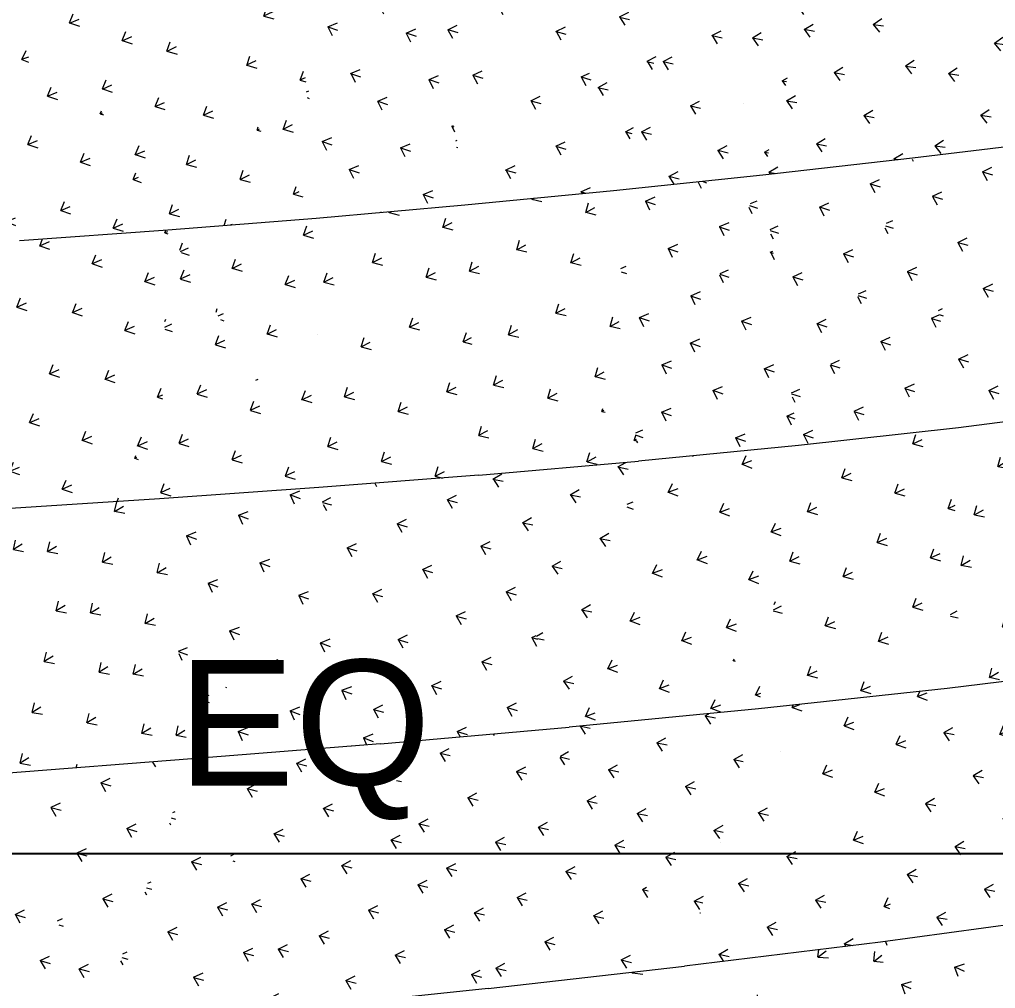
# Model space of a CAD drawing. Header units: millimetres. Extents: x 12827 to 178996, y -27589 to 73652.
# Drawn here: x 70246 to 74657, y -20330 to -15951 of the extents above; entities that cross this region are included whole.
import ezdxf

# ---------------------------------------------------------------- set-up
doc = ezdxf.new("R2010")
doc.units = ezdxf.units.MM
for name, color, linetype, lineweight in [('A-ANNO-DIMS', 211, 'Continuous', 5), ('A-FLOR', 192, 'Continuous', 9), ('A-FLOR-PATT', 8, 'Continuous', 9)]:
    doc.layers.add(name, color=color, linetype=linetype, lineweight=lineweight)
doc.styles.add('Swis721 BT_3', font='swiss.ttf', dxfattribs={"height": 567.642527})
doc.dimstyles.new('DLN_3mm', dxfattribs={"dimscale": 304.8, "dimtxt": 600, "dimasz": 1.312336, "dimexe": 0.656168, "dimexo": 0.0625, "dimgap": 0.656168, "dimtad": 1, "dimdec": 0, "dimzin": 0, "dimdsep": 46, "dimtxsty": 'Swis721 BT_3', "dimsah": 1, "dimcen": 0.09, "dimadec": 0, "dimazin": 0, "dimtfac": 1, "dimtdec": 4, "dimtix": 1, "dimtmove": 0, "dimatfit": 3, "dimfxl": 0.656168, "dimfxlon": 1, "dimtvp": 1, "dimtolj": 1, "dimtzin": 0, "dimarcsym": 2})

# ---------------------------------------------------------------- blocks, each defined once
blk = doc.blocks.new('DIMBLOCK22-Copy of 1_F')
at = {"layer": 'A-ANNO-DIMS', "color": 0, "lineweight": -2, "transparency": 16777216}
for p, q in [((67126.8, -19539.7), (67126.8, -19920.7)), ((75939.3, -19539.7), (75939.3, -19920.7)), ((67526.8, -19720.7), (75539.3, -19720.7))]:
    blk.add_line(p, q, dxfattribs=at)
at = {"layer": 'A-ANNO-DIMS', "color": 0, "transparency": 16777216}
for points in [[(67526.8, -19654), (67526.8, -19787.4), (67126.8, -19720.7)], [(75539.3, -19654), (75539.3, -19787.4), (75939.3, -19720.7)]]:
    blk.add_solid(points, dxfattribs=at)
at = {"layer": 'Defpoints', "color": 0, "transparency": 16777216}
for p in [(67126.8, -19520.7), (75939.3, -19520.7), (75939.3, -19720.7)]:
    blk.add_point(p, dxfattribs=at)
at = {"layer": 'A-ANNO-DIMS', "color": 0, "transparency": 16777216, "insert": (71533, -19207), "char_height": 567.64, "width": 1337.143, "attachment_point": 5, "style": 'Swis721 BT_3'}
blk.add_mtext('\\A1;EQ', dxfattribs=at)

msp = doc.modelspace()

# ---------------------------------------------------------------- hatches: boundary and pattern name
at = {"layer": 'A-FLOR-PATT'}
h = msp.add_hatch(dxfattribs=at)
h.set_pattern_fill('FP_945', color=256, style=0, pattern_type=2)
h.set_pattern_definition([(352.095, (10494.17, 23333.87), (207.5701, 138.628), [47.286, -309.369]), (307.823, (10494.17, 23333.87), (207.5683, 138.6311), [44.549, -193.045]), (33.738, (10494.17, 23333.87), (-145.6985, 187.6783), [46.801, -202.805])])
h.paths.add_polyline_path([(74281.80798, -16576.8328), (74506.92011, -15384.72334), (73904.87572, -15470.22914), (74106.1472, -16061.12513)], flags=0)
h = msp.add_hatch(dxfattribs=at)
h.set_pattern_fill('FP_943', color=256, style=0, pattern_type=2)
h.set_pattern_definition([(351.919, (10166.02, 22921.29), (207.60625, 138.06917), [47.331, -309.661]), (307.765, (10166.02, 22921.29), (207.60684, 138.06885), [44.65, -193.485]), (33.626, (10166.02, 22921.29), (-145.8405, 188.2534), [46.749, -202.578])])
h.paths.add_polyline_path([(74281.80798, -16576.8328), (74960.71916, -16494.84599), (74506.92011, -15384.72334), (74297.28997, -16494.84599)], flags=0)
h = msp.add_hatch(dxfattribs=at)
h.set_pattern_fill('FP_947', color=256, style=0, pattern_type=2)
h.set_pattern_definition([(349.274, (14037.74, 25124.93), (214.89195, 128.13463), [47.184, -308.698]), (304.737, (14037.74, 25124.93), (214.892, 128.1354), [44.348, -192.174]), (30.806, (14037.74, 25124.93), (-134.77, 194.3691), [46.911, -203.283])])
h.paths.add_polyline_path([(73605.38808, -16653.18973), (73904.87572, -15470.22914), (73303.25291, -15548.34106)], flags=0)
h = msp.add_hatch(dxfattribs=at)
h.set_pattern_fill('FP_942', color=256, style=0, pattern_type=2)
h.set_pattern_definition([(349.127, (13728.8, 24769.25), (214.92617, 127.66478), [47.226, -308.973]), (304.691, (13728.8, 24769.25), (214.9264, 127.66625), [44.434, -192.548]), (30.71, (13728.8, 24769.25), (-134.8774, 194.85606), [46.872, -203.112])])
h.paths.add_polyline_path([(73605.38808, -16653.18973), (74281.80798, -16576.8328), (73904.87572, -15470.22914), (73624.7192, -16576.8328)], flags=0)
h = msp.add_hatch(dxfattribs=at)
h.set_pattern_fill('FP_954', color=256, style=0, pattern_type=2)
h.set_pattern_definition([(346.543, (17446.66, 26703.84), (221.37272, 117.73558), [47.078, -308.009]), (301.745, (17446.66, 26703.84), (221.3713, 117.7392), [44.178, -191.439]), (28.007, (17446.66, 26703.84), (-123.9691, 200.3688), [47.013, -203.721])])
h.paths.add_polyline_path([(72931.03895, -16723.90929), (73303.25291, -15548.34106), (72702.12301, -15618.40967)], flags=0)
h = msp.add_hatch(dxfattribs=at)
h.set_pattern_fill('FP_941', color=256, style=0, pattern_type=2)
h.set_pattern_definition([(346.438, (17179.97, 26398.01), (221.39787, 117.3982), [47.112, -308.227]), (301.713, (17179.97, 26398), (221.3973, 117.3983), [44.242, -191.713]), (27.935, (17179.97, 26398.01), (-124.032, 200.7254), [46.987, -203.611])])
h.paths.add_polyline_path([(72931.03895, -16723.90929), (73605.38808, -16653.18973), (73303.25291, -15548.34106), (72953.43051, -16653.18973)], flags=0)
h = msp.add_hatch(dxfattribs=at)
h.set_pattern_fill('FP_936', color=256, style=0, pattern_type=2)
h.set_pattern_definition([(343.902, (20682.77, 28109.19), (227.0527, 107.51434), [46.976, -307.337]), (298.853, (20682.77, 28109.2), (227.0536, 107.51245), [44.048, -190.874]), (25.338, (20682.77, 28109.19), (-113.3644, 205.7602), [47.104, -204.118])])
h.paths.add_polyline_path([(72258.34011, -16788.98397), (72702.12301, -15618.40967), (72101.5573, -15679.78556)], flags=0)
h = msp.add_hatch(dxfattribs=at)
h.set_pattern_fill('FP_939', color=256, style=0, pattern_type=2)
h.set_pattern_definition([(343.85, (20482.85, 27841.97), (227.06803, 107.3445), [46.993, -307.452]), (298.838, (20482.85, 27841.97), (227.0672, 107.3468), [44.079, -191.009]), (25.302, (20482.85, 27841.97), (-113.388, 205.935), [47.093, -204.07])])
h.paths.add_polyline_path([(72258.34011, -16788.98397), (72931.03895, -16723.90929), (72702.12301, -15618.40967), (72283.01093, -16723.90929)], flags=0)
h = msp.add_hatch(dxfattribs=at)
h.set_pattern_fill('FP_937', color=256, style=0, pattern_type=2)
h.set_pattern_definition([(341.347, (23712.62, 29382.81), (231.98975, 97.52506), [46.881, -306.719]), (296.069, (23712.62, 29382.81), (231.9887, 97.527), [43.963, -190.508]), (22.801, (23712.62, 29382.81), (-103.037, 210.6184), [47.185, -204.47])])
h.paths.add_polyline_path([(71586.87107, -16848.40627), (72101.5573, -15679.78556), (71501.6271, -15731.8193)], flags=0)
h = msp.add_hatch(dxfattribs=at)
h.set_pattern_fill('FP_933', color=256, style=0, pattern_type=2)
h.set_pattern_definition([(341.365, (23604.14, 29138.73), (231.98403, 97.58425), [46.875, -306.679]), (296.074, (23604.14, 29138.73), (231.9845, 97.5839), [43.953, -190.463]), (22.814, (23604.14, 29138.73), (-103.0338, 210.55895), [47.189, -204.484])])
h.paths.add_polyline_path([(71586.87107, -16848.40627), (72258.34011, -16788.98397), (72101.5573, -15679.78556), (71613.04195, -16788.98397)], flags=0)
h = msp.add_hatch(dxfattribs=at)
h.set_pattern_fill('FP_935', color=256, style=0, pattern_type=2)
h.set_pattern_definition([(25.841, (-20754.26, -6050.44), (76.98183, 221.99656), [46.982, -307.378]), (344.402, (-20754.26, -6050.44), (76.985, 221.9965), [47.099, -204.096]), (70.874, (-20754.26, -6050.44), (-241.9435, 67.5444), [44.056, -190.91])])
h.paths.add_polyline_path([(71586.87107, -16848.40627), (71501.6271, -15731.8193), (70902.40372, -15773.86146), (71362.18217, -16495.66733)], flags=0)
h = msp.add_hatch(dxfattribs=at)
h.set_pattern_fill('FP_938', color=256, style=0, pattern_type=2)
h.set_pattern_definition([(22.97, (-19340.82, -2272.82), (89.26238, 218.19217), [47.088, -308.073]), (341.491, (-19340.82, -2272.82), (89.26035, 218.1933), [47.007, -203.699]), (67.751, (-19340.82, -2272.82), (-237.7387, 79.58815), [44.202, -191.543])])
h.paths.add_polyline_path([(70916.21133, -16902.16867), (70902.40372, -15773.86146), (70303.95845, -15805.26263), (70902.40372, -16877.43109)], flags=0)
h = msp.add_hatch(dxfattribs=at)
h.set_pattern_fill('FP_931', color=256, style=0, pattern_type=2)
h.set_pattern_definition([(25.943, (-20786.27, -5972.38), (76.94211, 222.34406), [47.014, -307.587]), (344.473, (-20786.27, -5972.38), (76.9418, 222.34383), [47.079, -204.01]), (70.912, (-20786.27, -5972.38), (-241.92535, 67.214), [44.115, -191.166])])
h.paths.add_polyline_path([(70916.21133, -16902.16867), (71586.87107, -16848.40627), (70902.40372, -15773.86146), (70915.55342, -16848.40627)], flags=0)
h = msp.add_hatch(dxfattribs=at)
h.set_pattern_fill('FP_932', color=256, style=0, pattern_type=2)
h.set_pattern_definition([(20.279, (-17832.77, 1888.89), (101.74233, 214.69363), [47.264, -309.22]), (338.607, (-17832.77, 1888.89), (101.74225, 214.6935), [46.849, -203.012]), (64.644, (-17832.77, 1888.89), (-232.6454, 91.1393), [44.546, -193.035])])
h.paths.add_polyline_path([(69575.6378, -16992.68381), (70245.94041, -16950.26369), (69706.36261, -15825.37337), (69580.38835, -16950.26369)], flags=0)
h = msp.add_hatch(dxfattribs=at)
h.set_pattern_fill('FP_934', color=256, style=0, pattern_type=2)
h.set_pattern_definition([(20.001, (-17771.36, 1658.17), (101.78866, 213.75364), [47.192, -308.752]), (338.425, (-17771.36, 1658.17), (101.7907, 213.7528), [46.916, -203.302]), (64.536, (-17771.36, 1658.17), (-232.68635, 92.00926), [44.391, -192.361])])
h.paths.add_polyline_path([(70245.94041, -16950.26369), (70303.95845, -15805.26263), (69706.36261, -15825.37337), (70157.67925, -16766.26034)], flags=0)
h = msp.add_hatch(dxfattribs=at)
h.set_pattern_fill('FP_930', color=256, style=0, pattern_type=2)
h.set_pattern_definition([(23.16, (-19395.5, -2121.88), (89.20784, 218.83646), [47.142, -308.427]), (341.618, (-19395.5, -2121.88), (89.20804, 218.83625), [46.966, -203.521]), (67.822, (-19395.5, -2121.88), (-237.7067, 78.99087), [44.31, -192.01])])
h.paths.add_polyline_path([(70245.94041, -16950.26369), (70916.21133, -16902.16867), (70303.95845, -15805.26263), (70248.37742, -16902.16867)], flags=0)
h = msp.add_hatch(dxfattribs=at)
h.set_pattern_fill('FP_784', color=256, style=0, pattern_type=2)
h.set_pattern_definition([(344.01, (17333.71, 27820.84), (226.25972, 110.48294), [47.046, -307.799]), (298.88, (17333.7, 27820.84), (226.2607, 110.4808), [44.589, -193.219]), (26.026, (17333.71, 27820.84), (-114.856, 208.2324), [47.211, -204.582])])
h.paths.add_polyline_path([(74489.20825, -17796.239), (74960.71916, -16494.84599), (74281.80798, -16576.8328), (74299.17025, -16678.91393)], flags=0)
h = msp.add_hatch(dxfattribs=at)
h.set_pattern_fill('FP_773', color=256, style=0, pattern_type=2)
h.set_pattern_definition([(344.052, (17250.9, 27512.43), (226.2435, 110.62088), [47.031, -307.701]), (298.893, (17250.9, 27512.43), (226.24265, 110.6228), [44.564, -193.109]), (26.056, (17250.9, 27512.43), (-114.8351, 208.0888), [47.22, -204.62])])
h.paths.add_polyline_path([(74489.20825, -17796.239), (75212.83709, -17705.05881), (74960.71916, -16494.84599), (74506.92011, -17747.3534)], flags=0)
h = msp.add_hatch(dxfattribs=at)
h.set_pattern_fill('FP_783', color=256, style=0, pattern_type=2)
h.set_pattern_definition([(342.518, (19150.13, 28906.93), (229.25446, 104.65334), [46.995, -307.461]), (297.269, (19150.13, 28906.93), (229.2545, 104.6528), [44.537, -192.995]), (24.536, (19150.13, 28906.93), (-108.828, 211.1349), [47.252, -204.759])])
h.paths.add_polyline_path([(73765.99947, -17876.71304), (74281.80798, -16576.8328), (73605.38808, -16653.18973), (73755.43567, -17796.239)], flags=0)
h = msp.add_hatch(dxfattribs=at)
h.set_pattern_fill('FP_771', color=256, style=0, pattern_type=2)
h.set_pattern_definition([(342.504, (18978.13, 28634.1), (229.2609, 104.6065), [47, -307.493]), (297.265, (18978.13, 28634.1), (229.2595, 104.6086), [44.545, -193.03]), (24.527, (18978.13, 28634.1), (-108.83595, 211.1794), [47.25, -204.748])])
h.paths.add_polyline_path([(73765.99947, -17876.71304), (74489.20825, -17796.239), (74281.80798, -16576.8328), (73904.87572, -17526.73337)], flags=0)
h = msp.add_hatch(dxfattribs=at)
h.set_pattern_fill('FP_772', color=256, style=0, pattern_type=2)
h.set_pattern_definition([(340.952, (21121.15, 29918.1), (232.2385, 98.4047), [46.934, -307.067]), (295.574, (21121.15, 29918.1), (232.23785, 98.4067), [44.47, -192.702]), (22.964, (21121.15, 29918.1), (-102.3823, 213.9356), [47.292, -204.934])])
h.paths.add_polyline_path([(73043.2514, -17947.77195), (73605.38808, -16653.18973), (72931.03895, -16723.90929), (73036.73621, -17876.71304)], flags=0)
h = msp.add_hatch(dxfattribs=at)
h.set_pattern_fill('FP_770', color=256, style=0, pattern_type=2)
h.set_pattern_definition([(340.897, (20880.34, 29677), (232.2574, 98.22057), [46.955, -307.203]), (295.558, (20880.34, 29677), (232.257, 98.2225), [44.503, -192.846]), (22.923, (20880.34, 29677), (-102.3961, 214.1261), [47.282, -204.89])])
h.paths.add_polyline_path([(73043.2514, -17947.77195), (73765.99947, -17876.71304), (73605.38808, -16653.18973), (73546.42317, -16788.98397)], flags=0)
h = msp.add_hatch(dxfattribs=at)
h.set_pattern_fill('FP_776', color=256, style=0, pattern_type=2)
h.set_pattern_definition([(28.358, (-24537.76, -8118.97), (67.56, 227.85714), [47.042, -307.773]), (346.371, (-24537.76, -8118.97), (67.55745, 227.85823), [47.206, -204.56]), (73.485, (-24537.76, -8118.97), (-244.67643, 59.3268), [44.562, -193.101])])
h.paths.add_polyline_path([(73043.2514, -17947.77195), (72931.03895, -16723.90929), (72258.34011, -16788.98397), (72931.03895, -17782.10936)], flags=0)
h = msp.add_hatch(dxfattribs=at)
h.set_pattern_fill('FP_774', color=256, style=0, pattern_type=2)
h.set_pattern_definition([(26.648, (-23610.16, -5699.82), (74.93134, 225.6904), [47.095, -308.115]), (344.695, (-23610.16, -5699.82), (74.93115, 225.69064), [47.15, -204.316]), (71.633, (-23610.16, -5699.82), (-242.54716, 66.37764), [44.588, -193.216])])
h.paths.add_polyline_path([(72321.0047, -18010.70673), (72258.34011, -16788.98397), (71586.87107, -16848.40627), (72281.25376, -17947.77195)], flags=0)
h = msp.add_hatch(dxfattribs=at)
h.set_pattern_fill('FP_769', color=256, style=0, pattern_type=2)
h.set_pattern_definition([(28.274, (-24516.93, -8154.17), (67.59845, 227.5705), [47.014, -307.589]), (346.311, (-24516.93, -8154.17), (67.5992, 227.5708), [47.222, -204.629]), (73.456, (-24516.93, -8154.17), (-244.6966, 59.60115), [44.512, -192.886])])
h.paths.add_polyline_path([(72321.0047, -18010.70673), (73043.2514, -17947.77195), (72258.34011, -16788.98397), (72261.388, -16848.40627)], flags=0)
h = msp.add_hatch(dxfattribs=at)
h.set_pattern_fill('FP_782', color=256, style=0, pattern_type=2)
h.set_pattern_definition([(24.904, (-22588.95, -3276.15), (82.39378, 223.2411), [47.146, -308.454]), (342.983, (-22588.95, -3276.15), (82.3921, 223.24146), [47.088, -204.049]), (69.742, (-22588.95, -3276.15), (-240.1406, 73.4986), [44.618, -193.343])])
h.paths.add_polyline_path([(71599.3, -18066.80838), (71586.87107, -16848.40627), (70916.21133, -16902.16867), (71586.87107, -18045.61753)], flags=0)
h = msp.add_hatch(dxfattribs=at)
h.set_pattern_fill('FP_768', color=256, style=0, pattern_type=2)
h.set_pattern_definition([(26.553, (-23597.17, -5721.55), (74.97223, 225.36915), [47.065, -307.918]), (344.629, (-23597.17, -5721.55), (74.97187, 225.36886), [47.169, -204.398]), (71.6, (-23597.17, -5721.55), (-242.5681, 66.6814), [44.534, -192.979])])
h.paths.add_polyline_path([(71599.3, -18066.80838), (72321.0047, -18010.70673), (71586.87107, -16848.40627), (71587.4195, -16902.16867)], flags=0)
h = msp.add_hatch(dxfattribs=at)
h.set_pattern_fill('FP_763', color=256, style=0, pattern_type=2)
h.set_pattern_definition([(23.129, (-21488.1, -831.94), (89.93446, 220.53117), [47.198, -308.794]), (341.229, (-21488.1, -831.94), (89.93554, 220.53153), [47.022, -203.76]), (67.813, (-21488.1, -831.94), (-237.442, 80.7008), [44.656, -193.509])])
h.paths.add_polyline_path([(70878.17797, -18117.36791), (70916.21133, -16902.16867), (70245.94041, -16950.26369), (70303.95845, -17057.36442)], flags=0)
h = msp.add_hatch(dxfattribs=at)
h.set_pattern_fill('FP_766', color=256, style=0, pattern_type=2)
h.set_pattern_definition([(24.816, (-22590.1, -3275.45), (82.42392, 222.9422), [47.12, -308.28]), (342.922, (-22590.1, -3275.45), (82.4254, 222.9413), [47.107, -204.129]), (69.71, (-22590.1, -3275.45), (-240.159, 73.7805), [44.567, -193.124])])
h.paths.add_polyline_path([(70878.17797, -18117.36791), (71599.3, -18066.80838), (70916.21133, -16902.16867), (70914.70605, -16950.26369)], flags=0)
h = msp.add_hatch(dxfattribs=at)
h.set_pattern_fill('FP_764', color=256, style=0, pattern_type=2)
h.set_pattern_definition([(21.327, (-20324.95, 1643.78), (97.5331, 217.58615), [47.251, -309.135]), (339.432, (-20324.95, 1643.78), (97.53436, 217.5862), [46.952, -203.457]), (65.856, (-20324.95, 1643.78), (-234.4475, 87.97104), [44.709, -193.737])])
h.paths.add_polyline_path([(70157.67925, -18163.67632), (70245.94041, -16950.26369), (69575.6378, -16992.68381), (69706.36261, -17255.68531)], flags=0)
h = msp.add_hatch(dxfattribs=at)
h.set_pattern_fill('FP_759', color=256, style=0, pattern_type=2)
h.set_pattern_definition([(23.063, (-21507.18, -799.21), (89.95534, 220.30862), [47.18, -308.673]), (341.185, (-21507.18, -799.21), (89.9546, 220.3097), [47.036, -203.824]), (67.789, (-21507.18, -799.21), (-237.4553, 80.907), [44.619, -193.348])])
h.paths.add_polyline_path([(70157.67925, -18163.67632), (70878.17797, -18117.36791), (70245.94041, -16950.26369)], flags=0)
h = msp.add_hatch(dxfattribs=at)
h.set_pattern_fill('FP_617', color=256, style=0, pattern_type=2)
h.set_pattern_definition([(30.216, (-25566.55, -13025.18), (59.49454, 228.2924), [46.966, -307.273]), (348.535, (-25566.55, -13025.18), (59.4945, 228.2916), [47.182, -204.455]), (75.393, (-25566.55, -13025.18), (-246.6151, 50.0179), [44.234, -191.682])])
h.paths.add_polyline_path([(75289.58424, -18868.29168), (75212.83709, -17705.05881), (74489.20825, -17796.239), (75023.90585, -18512.4324)], flags=0)
h = msp.add_hatch(dxfattribs=at)
h.set_pattern_fill('FP_618', color=256, style=0, pattern_type=2)
h.set_pattern_definition([(25.584, (-23391.72, -7158.42), (79.97229, 223.09445), [47.156, -308.516]), (343.902, (-23391.72, -7158.42), (79.9709, 223.0954), [46.998, -203.658]), (70.279, (-23391.72, -7158.42), (-240.827, 69.5033), [44.437, -192.559])])
h.paths.add_polyline_path([(74438.48629, -18973.98177), (74489.20825, -17796.239), (73765.99947, -17876.71304), (74155.61495, -18512.4324)], flags=0)
h = msp.add_hatch(dxfattribs=at)
h.set_pattern_fill('FP_608', color=256, style=0, pattern_type=2)
h.set_pattern_definition([(30.198, (-25617.04, -12989.36), (59.50618, 228.2318), [46.96, -307.235]), (348.523, (-25617.04, -12989.36), (59.5043, 228.23275), [47.185, -204.469]), (75.387, (-25617.04, -12989.36), (-246.62144, 50.0747), [44.224, -191.638])])
h.paths.add_polyline_path([(74438.48629, -18973.98177), (75289.58424, -18868.29168), (74489.20825, -17796.239), (74458.36388, -18512.4324)], flags=0)
h = msp.add_hatch(dxfattribs=at)
h.set_pattern_fill('FP_616', color=256, style=0, pattern_type=2)
h.set_pattern_definition([(20.721, (-20544.66, -1149.23), (101.08648, 215.84099), [47.331, -309.661]), (338.965, (-20544.66, -1149.23), (101.087, 215.8414), [46.769, -202.665]), (64.904, (-20544.66, -1149.23), (-232.8112, 89.5338), [44.689, -193.651])])
h.paths.add_polyline_path([(73584.94329, -19066.98994), (73765.99947, -17876.71304), (73043.2514, -17947.77195), (73316.54221, -18512.4324)], flags=0)
h = msp.add_hatch(dxfattribs=at)
h.set_pattern_fill('FP_606', color=256, style=0, pattern_type=2)
h.set_pattern_definition([(25.563, (-23469.83, -7058.62), (79.97996, 223.02303), [47.15, -308.476]), (343.888, (-23469.83, -7058.62), (79.9791, 223.02366), [47.003, -203.678]), (70.271, (-23469.83, -7058.62), (-240.83395, 69.57054), [44.424, -192.506])])
h.paths.add_polyline_path([(73584.94329, -19066.98994), (74438.48629, -18973.98177), (73765.99947, -17876.71304), (73669.29851, -18512.4324)], flags=0)
h = msp.add_hatch(dxfattribs=at)
h.set_pattern_fill('FP_615', color=256, style=0, pattern_type=2)
h.set_pattern_definition([(348.526, (11339.23, 26616.4), (215.80395, 125.95375), [47.28, -309.328]), (304.175, (11339.23, 26616.4), (215.802, 125.9562), [44.622, -193.361]), (30.27, (11339.23, 26616.4), (-133.6774, 196.89066), [46.851, -203.02])])
h.paths.add_polyline_path([(72730.49871, -19149.61443), (73043.2514, -17947.77195), (72321.0047, -18010.70673), (72501.40005, -18512.4324)], flags=0)
h = msp.add_hatch(dxfattribs=at)
h.set_pattern_fill('FP_604', color=256, style=0, pattern_type=2)
h.set_pattern_definition([(20.706, (-20647.97, -973.04), (101.0926, 215.79226), [47.328, -309.639]), (338.956, (-20647.97, -973.04), (101.09033, 215.79335), [46.773, -202.682]), (64.898, (-20647.97, -973.04), (-232.81625, 89.5793), [44.681, -193.617])])
h.paths.add_polyline_path([(72730.49871, -19149.61443), (73584.94329, -19066.98994), (73043.2514, -17947.77195), (72896.31112, -18512.4324)], flags=0)
h = msp.add_hatch(dxfattribs=at)
h.set_pattern_fill('FP_605', color=256, style=0, pattern_type=2)
h.set_pattern_definition([(343.951, (16840.35, 29268.23), (226.24024, 108.78875), [47.105, -308.186]), (299.097, (16840.35, 29268.23), (226.2383, 108.7922), [44.421, -192.489]), (25.681, (16840.35, 29268.23), (-115.2048, 207.01235), [47.07, -203.968])])
h.paths.add_polyline_path([(71876.696, -19224.15351), (72321.0047, -18010.70673), (71599.3, -18066.80838), (71706.10852, -18512.4324)], flags=0)
h = msp.add_hatch(dxfattribs=at)
h.set_pattern_fill('FP_603', color=256, style=0, pattern_type=2)
h.set_pattern_definition([(344.035, (16777.33, 28842.2), (226.22196, 109.06216), [47.079, -308.01]), (299.123, (16777.33, 28842.2), (226.22124, 109.0628), [44.371, -192.275]), (25.739, (16777.33, 28842.2), (-115.1716, 206.7284), [47.089, -204.05])])
h.paths.add_polyline_path([(71876.696, -19224.15351), (72730.49871, -19149.61443), (72321.0047, -18010.70673), (71903.9888, -19149.61443)], flags=0)
h = msp.add_hatch(dxfattribs=at)
h.set_pattern_fill('FP_607', color=256, style=0, pattern_type=2)
h.set_pattern_definition([(339.711, (21974.73, 31349.35), (234.43927, 92.355), [46.921, -306.976]), (294.386, (21974.73, 31349.35), (234.441, 92.3527), [44.276, -191.863]), (21.501, (21974.73, 31349.35), (-97.498, 215.0708), [47.245, -204.73])])
h.paths.add_polyline_path([(71025.07861, -19292.90542), (71599.3, -18066.80838), (70878.17797, -18117.36791), (70927.54707, -18512.4324)], flags=0)
h = msp.add_hatch(dxfattribs=at)
h.set_pattern_fill('FP_602', color=256, style=0, pattern_type=2)
h.set_pattern_definition([(339.808, (21923.65, 30987.64), (234.4132, 92.67815), [46.885, -306.742]), (294.415, (21923.65, 30987.64), (234.4144, 92.676), [44.218, -191.61]), (21.572, (21923.65, 30987.64), (-97.4795, 214.7377), [47.263, -204.806])])
h.paths.add_polyline_path([(71025.07861, -19292.90542), (71876.696, -19224.15351), (71599.3, -18066.80838), (71390.59969, -18512.4324)], flags=0)
h = msp.add_hatch(dxfattribs=at)
h.set_pattern_fill('FP_601', color=256, style=0, pattern_type=2)
h.set_pattern_definition([(30.938, (-26406.64, -9767.58), (54.47405, 229.10125), [46.756, -305.901]), (349.092, (-26406.64, -9767.58), (54.4736, 229.10115), [47.357, -205.215]), (76.625, (-26406.64, -9767.58), (-248.0085, 47.79555), [44.154, -191.334])])
h.paths.add_polyline_path([(71025.07861, -19292.90542), (70878.17797, -18117.36791), (70157.67925, -18163.67632), (70593.79941, -18731.44198)], flags=0)
h = msp.add_hatch(dxfattribs=at)
h.set_pattern_fill('FP_614', color=256, style=0, pattern_type=2)
h.set_pattern_definition([(31.064, (-26497.22, -9707.3), (54.39917, 229.52565), [46.804, -306.212]), (349.185, (-26497.22, -9707.3), (54.401, 229.52507), [47.339, -205.137]), (76.666, (-26497.22, -9707.3), (-247.9914, 47.3747), [44.228, -191.656])])
h.paths.add_polyline_path([(70177.19, -19358.16842), (71025.07861, -19292.90542), (70157.67925, -18163.67632), (70176.124, -19292.90542)], flags=0)
h = msp.add_hatch(dxfattribs=at)
h.set_pattern_fill('FP_450', color=256, style=0, pattern_type=2)
h.set_pattern_definition([(23.367, (-21969.62, -6434.49), (89.8229, 218.09603), [47.235, -309.036]), (342.063, (-21969.62, -6434.49), (89.8229, 218.0955), [46.753, -202.595]), (67.615, (-21969.62, -6434.49), (-237.2275, 76.79475), [44.225, -191.643])])
h.paths.add_polyline_path([(75021.4129, -19999.4823), (75289.58424, -18868.29168), (74438.48629, -18973.98177)], flags=0)
h = msp.add_hatch(dxfattribs=at)
h.set_pattern_fill('FP_448', color=256, style=0, pattern_type=2)
h.set_pattern_definition([(21.838, (-21434.3, -3732.11), (96.18176, 216.17705), [47.277, -309.306]), (340.417, (-21434.3, -3732.1), (96.1819, 216.17685), [46.73, -202.498]), (66.015, (-21434.3, -3732.1), (-234.8128, 83.5327), [44.364, -192.244])])
h.paths.add_polyline_path([(74137.45042, -20120.19518), (74438.48629, -18973.98177), (73584.94329, -19066.98994), (73989.69324, -19838.53611)], flags=0)
h = msp.add_hatch(dxfattribs=at)
h.set_pattern_fill('FP_438', color=256, style=0, pattern_type=2)
h.set_pattern_definition([(349.118, (11363.76, 24053.54), (215.72833, 126.66193), [47.125, -308.313]), (304.529, (11363.76, 24053.54), (215.72925, 126.6598), [44.1, -191.099]), (30.419, (11363.76, 24053.54), (-133.3182, 193.76374), [46.906, -203.258])])
h.paths.add_polyline_path([(74137.45042, -20120.19518), (75021.4129, -19999.4823), (74438.48629, -18973.98177), (74169.15386, -19999.4823)], flags=0)
h = msp.add_hatch(dxfattribs=at)
h.set_pattern_fill('FP_446', color=256, style=0, pattern_type=2)
h.set_pattern_definition([(347.662, (12181.08, 26158.36), (218.40426, 121.7906), [47.189, -308.73]), (303.165, (12181.08, 26158.36), (218.4049, 121.7883), [44.315, -192.03]), (29.145, (12181.08, 26158.36), (-129.29285, 197.8436), [46.887, -203.179])])
h.paths.add_polyline_path([(73251.34093, -20229.60883), (73584.94329, -19066.98994), (72730.49871, -19149.61443)], flags=0)
h = msp.add_hatch(dxfattribs=at)
h.set_pattern_fill('FP_436', color=256, style=0, pattern_type=2)
h.set_pattern_definition([(347.904, (12344.32, 25596.8), (218.35034, 122.56482), [47.117, -308.261]), (303.241, (12344.32, 25596.8), (218.351, 122.5647), [44.172, -191.41]), (29.306, (12344.32, 25596.8), (-129.1352, 197.03456), [46.95, -203.448])])
h.paths.add_polyline_path([(73251.34093, -20229.60883), (74137.45042, -20120.19518), (73584.94329, -19066.98994), (73282.73613, -20120.19518)], flags=0)
h = msp.add_hatch(dxfattribs=at)
h.set_pattern_fill('FP_447', color=256, style=0, pattern_type=2)
h.set_pattern_definition([(346.525, (13160.48, 27669.86), (220.82352, 117.93193), [47.175, -308.642]), (301.937, (13160.48, 27669.86), (220.82515, 117.9295), [44.376, -192.296]), (28.104, (13160.48, 27669.86), (-125.1967, 200.8461), [46.939, -203.403])])
h.paths.add_polyline_path([(72364.45132, -20329.90946), (72730.49871, -19149.61443), (71876.696, -19224.15351)], flags=0)
h = msp.add_hatch(dxfattribs=at)
h.set_pattern_fill('FP_437', color=256, style=0, pattern_type=2)
h.set_pattern_definition([(346.754, (13301.85, 27117.23), (220.77618, 118.66712), [47.106, -308.187]), (302.009, (13301.85, 27117.23), (220.77576, 118.66734), [44.24, -191.707]), (28.258, (13301.85, 27117.23), (-125.0638, 200.0755), [46.996, -203.651])])
h.paths.add_polyline_path([(72364.45132, -20329.90946), (73251.34093, -20229.60883), (72730.49871, -19149.61443), (72395.55776, -20229.60883)], flags=0)
h = msp.add_hatch(dxfattribs=at)
h.set_pattern_fill('FP_445', color=256, style=0, pattern_type=2)
h.set_pattern_definition([(345.448, (14124.1, 29153.4), (223.0704, 114.25805), [47.158, -308.527]), (300.762, (14124.1, 29153.4), (223.07045, 114.2577), [44.432, -192.538]), (27.121, (14124.1, 29153.4), (-121.2015, 203.6297), [46.993, -203.637])])
h.paths.add_polyline_path([(71478.14851, -20423.28326), (71876.696, -19224.15351), (71025.07861, -19292.90542), (71426.3259, -20293.98948)], flags=0)
h = msp.add_hatch(dxfattribs=at)
h.set_pattern_fill('FP_435', color=256, style=0, pattern_type=2)
h.set_pattern_definition([(345.664, (14243.86, 28613.82), (223.0237, 114.95526), [47.09, -308.088]), (300.829, (14243.86, 28613.82), (223.0245, 114.9528), [44.304, -191.985]), (27.268, (14243.86, 28613.82), (-121.0936, 202.9013), [47.045, -203.862])])
h.paths.add_polyline_path([(71478.14851, -20423.28326), (72364.45132, -20329.90946), (71876.696, -19224.15351), (71509.18259, -20329.90946)], flags=0)
h = msp.add_hatch(dxfattribs=at)
h.set_pattern_fill('FP_444', color=256, style=0, pattern_type=2)
h.set_pattern_definition([(344.424, (15079.83, 30607.51), (225.1671, 110.74505), [47.136, -308.383]), (299.632, (15079.83, 30607.5), (225.16764, 110.7443), [44.481, -192.752]), (26.19, (15079.83, 30607.51), (-117.29715, 206.20605), [47.049, -203.879])])
h.paths.add_polyline_path([(70593.79941, -20511.91643), (71025.07861, -19292.90542), (70177.19, -19358.16842), (70474.39604, -20181.24365)], flags=0)
h = msp.add_hatch(dxfattribs=at)
h.set_pattern_fill('FP_433', color=256, style=0, pattern_type=2)
h.set_pattern_definition([(344.625, (15178.03, 30085.25), (225.12186, 111.39595), [47.071, -307.962]), (299.695, (15178.03, 30085.25), (225.1203, 111.3981), [44.362, -192.237]), (26.328, (15178.03, 30085.25), (-117.20746, 205.52786), [47.095, -204.08])])
h.paths.add_polyline_path([(70593.79941, -20511.91643), (71478.14851, -20423.28326), (71025.07861, -19292.90542), (70625.15732, -20423.28326)], flags=0)
h = msp.add_hatch(dxfattribs=at)
h.set_pattern_fill('FP_434', color=256, style=0, pattern_type=2)
h.set_pattern_definition([(343.633, (16112.11, 31529.91), (227.0849, 107.9766), [47.047, -307.805]), (298.6, (16112.11, 31529.9), (227.0842, 107.97745), [44.413, -192.458]), (25.43, (16112.11, 31529.9), (-113.386, 207.97025), [47.147, -204.302])])
h.paths.add_polyline_path([(69712.77093, -20597.99516), (70593.79941, -20511.91643), (70177.19, -19358.16842), (69745.01463, -20511.91643)], flags=0)
h = msp.add_hatch(dxfattribs=at)
h.set_pattern_fill('FP_279', color=256, style=0, pattern_type=2)
h.set_pattern_definition([(336.343, (24503.95, 29951.42), (240.40168, 79.61482), [46.506, -304.267]), (290.157, (24503.95, 29951.42), (240.4023, 79.6122), [44.015, -190.73]), (18.323, (24503.95, 29951.42), (-80.892, 220.3675), [47.483, -205.759])])
h.paths.add_polyline_path([(74296.87704, -21291.15838), (75021.4129, -19999.4823), (74137.45042, -20120.19518)], flags=0)
h = msp.add_hatch(dxfattribs=at)
h.set_pattern_fill('FP_278', color=256, style=0, pattern_type=2)
h.set_pattern_definition([(37.578, (-30704.23, -19736.62), (25.94242, 233.44123), [46.561, -304.624]), (355.633, (-30704.23, -19736.62), (25.94165, 233.4414), [47.459, -205.656]), (83.659, (-30704.23, -19736.62), (-252.3804, 19.2732), [44.04, -190.839])])
h.paths.add_polyline_path([(74296.87704, -21291.15838), (74137.45042, -20120.19518), (73251.34093, -20229.60883), (73657.28075, -20641.76603)], flags=0)
h = msp.add_hatch(dxfattribs=at)
h.set_pattern_fill('FP_274', color=256, style=0, pattern_type=2)
h.set_pattern_definition([(35.059, (-30160.1, -15882.92), (37.28363, 232.56355), [46.694, -305.497]), (353.127, (-30160.1, -15882.92), (37.2816, 232.5638), [47.404, -205.419]), (80.892, (-30160.1, -15882.92), (-251.0061, 30.25774), [44.162, -191.37])])
h.paths.add_polyline_path([(73338.70596, -21420.53708), (73251.34093, -20229.60883), (72364.45132, -20329.90946), (72701.50854, -20707.22756)], flags=0)
h = msp.add_hatch(dxfattribs=at)
h.set_pattern_fill('FP_268', color=256, style=0, pattern_type=2)
h.set_pattern_definition([(37.693, (-30804.26, -19687.67), (25.84897, 233.83326), [46.611, -304.948]), (355.721, (-30804.26, -19687.67), (25.8491, 233.8331), [47.446, -205.599]), (83.692, (-30804.26, -19687.67), (-252.3394, 18.8796), [44.111, -191.147])])
h.paths.add_polyline_path([(73338.70596, -21420.53708), (74296.87704, -21291.15838), (73251.34093, -20229.60883), (73329.2149, -21291.15838)], flags=0)

# ---------------------------------------------------------------- linework, layer by layer
at = {"layer": 'A-FLOR'}
for p, q in [((74281.80798, -16576.8328), (74960.71916, -16494.84599)), ((73605.38808, -16653.18973), (74281.80798, -16576.8328)), ((72931.03895, -16723.90929), (73605.38808, -16653.18973)), ((72258.34011, -16788.98397), (72931.03895, -16723.90929)), ((71586.87107, -16848.40627), (72258.34011, -16788.98397)), ((70916.21133, -16902.16867), (71586.87107, -16848.40627)), ((70245.94041, -16950.26369), (70916.21133, -16902.16867)), ((75212.83709, -17705.05881), (74489.20825, -17796.239)), ((74489.20825, -17796.239), (73765.99947, -17876.71304)), ((73765.99947, -17876.71304), (73043.2514, -17947.77195)), ((72321.0047, -18010.70673), (73043.2514, -17947.77195)), ((72321.0047, -18010.70673), (71599.3, -18066.80838)), ((71599.3, -18066.80838), (70878.17797, -18117.36791)), ((70878.17797, -18117.36791), (70157.67925, -18163.67632)), ((75289.58424, -18868.29168), (74438.48629, -18973.98177)), ((74438.48629, -18973.98177), (73584.94329, -19066.98994)), ((73584.94329, -19066.98994), (72730.49871, -19149.61443)), ((71876.696, -19224.15351), (72730.49871, -19149.61443)), ((71876.696, -19224.15351), (71025.07861, -19292.90542)), ((71025.07861, -19292.90542), (70177.19, -19358.16842)), ((75021.4129, -19999.4823), (74137.45042, -20120.19518)), ((74137.45042, -20120.19518), (73251.34093, -20229.60883)), ((72364.45132, -20329.90946), (73251.34093, -20229.60883)), ((72364.45132, -20329.90946), (71478.14851, -20423.28326))]:
    msp.add_line(p, q, dxfattribs=at)

# ---------------------------------------------------------------- dimensions: what is measured, and where the dimension line sits
at = {"layer": 'A-ANNO-DIMS'}
dim = msp.add_linear_dim(base=(75939.29297, -19720.6954), p1=(67126.79297, -19520.6954), p2=(75939.29297, -19520.6954), text='EQ', dimstyle='DLN_3mm', override={"dimpost": '<>', "dimfxl": 8812.500002}, dxfattribs=at)
dim.commit()
dim.dimension.update_dxf_attribs({"geometry": 'DIMBLOCK22-Copy of 1_F', "text_midpoint": (71533.04297, -19207.00835)})

doc.saveas('drawing.dxf')
